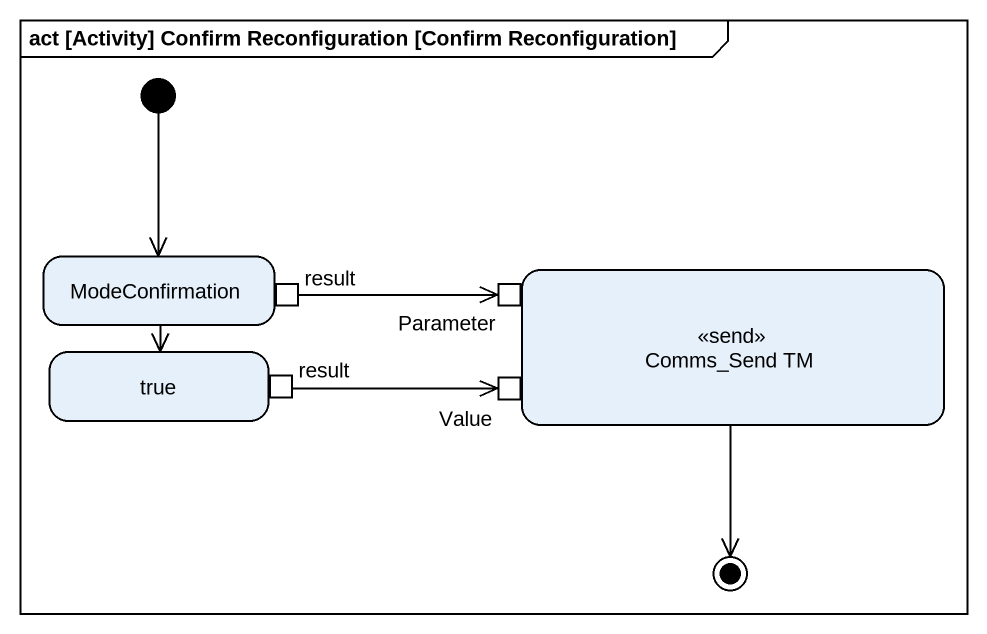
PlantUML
@startuml
mainframe act [Activity] Confirm Reconfiguration [Confirm Reconfiguration]
hide empty description
state ModeConfirmation {
  state result <<outputPin>>
}
state "Comms_Send TM" as Comms_Send_TM <<send>> {
  state Parameter <<inputPin>>
  state Value <<inputPin>>
}
state true {
  state "result" as result_2 <<outputPin>>
}
[*] --> ModeConfirmation
ModeConfirmation --> true
result -right-> Parameter
result_2 -right-> Value
Comms_Send_TM --> [*]
@enduml
